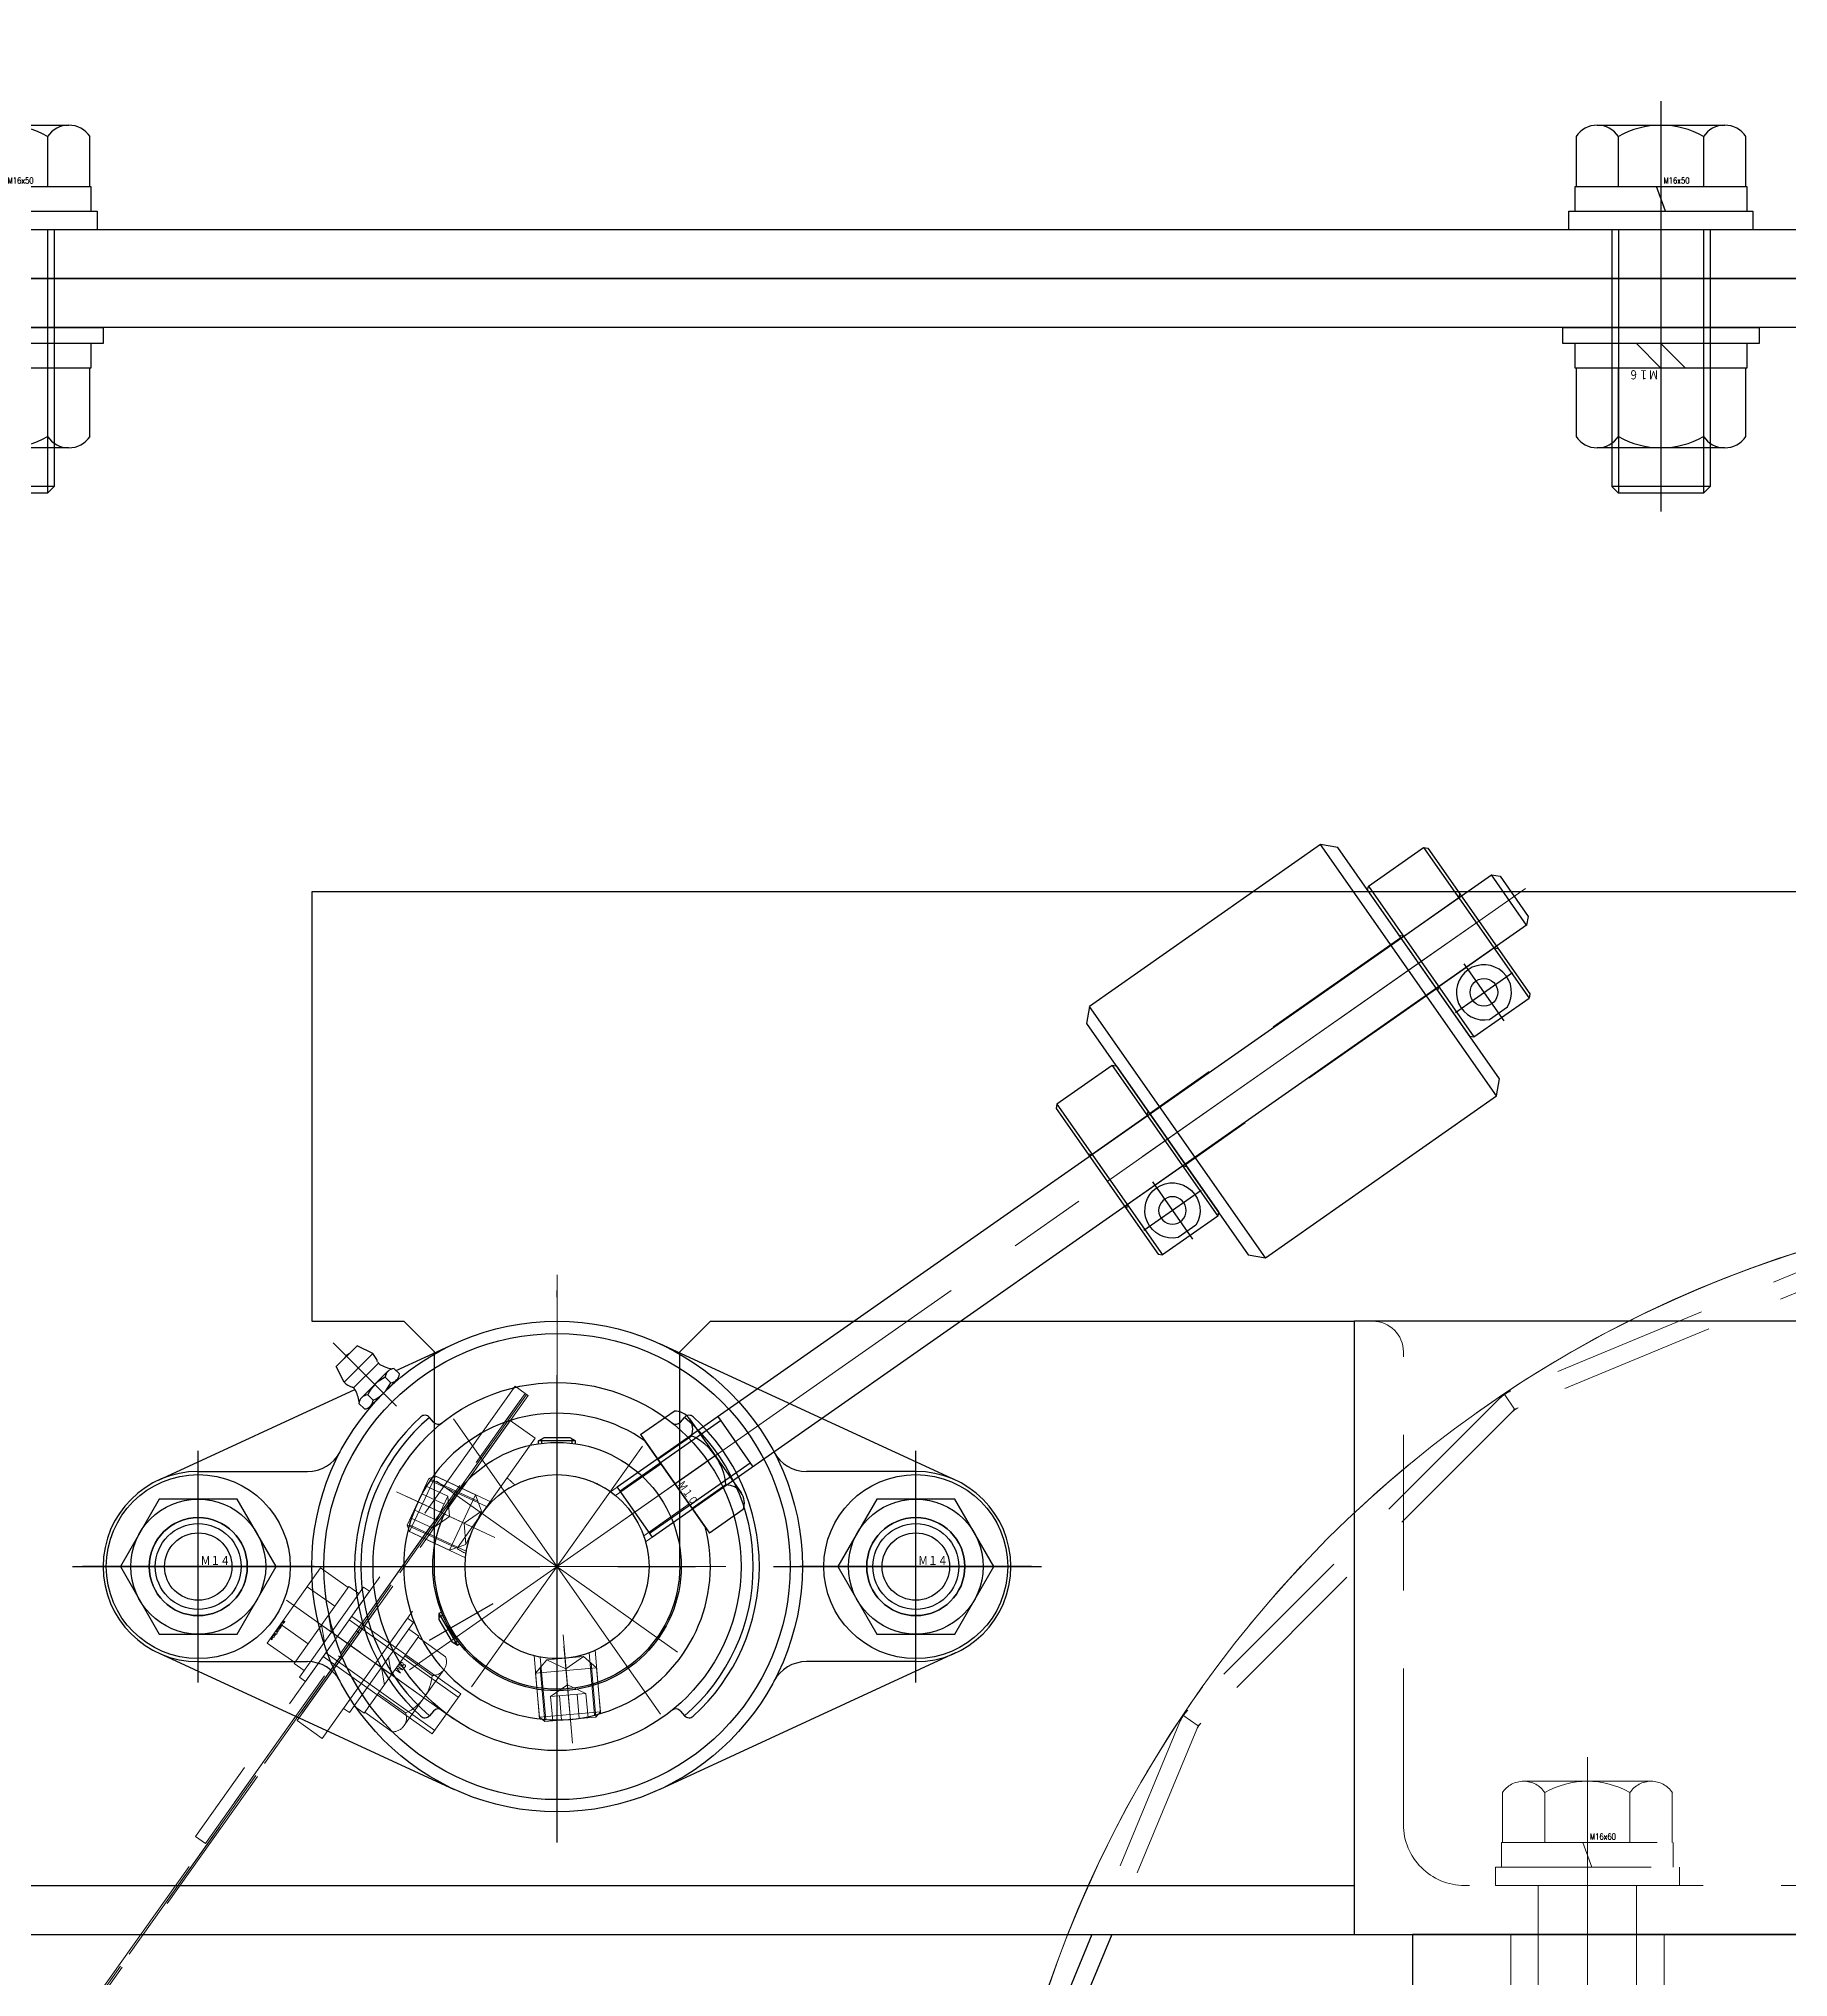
# Model space of a CAD drawing. Header units: millimetres. Extents: x -8731 to 85711, y -14522 to 31379.
# Drawn here: x 5296.1 to 5581.4, y 21814 to 22130 of the extents above; entities that cross this region are included whole.
import ezdxf

# ---------------------------------------------------------------- set-up
doc = ezdxf.new("R2010")
doc.units = ezdxf.units.MM
doc.header["$LTSCALE"] = 4
for name, pattern in [('CENTER2', [28.575, 19.05, -3.175, 3.175, -3.175]), ('HIDDEN', [9.525, 6.35, -3.175]), ('PHANTOM2', [31.75, 15.875, -3.175, 3.175, -3.175, 3.175, -3.175])]:
    doc.linetypes.add(name, pattern=pattern)
for name, color, linetype, lineweight in [('04_HIDDEN', 2, 'HIDDEN', 13), ('05_CENTER', 4, 'CENTER2', 13), ('06_PHANTOM', 2, 'PHANTOM2', 13)]:
    doc.layers.add(name, color=color, linetype=linetype, lineweight=lineweight)
doc.layers.add('10_DRAFT', color=8, linetype='Continuous', lineweight=0, plot=False)
doc.styles.add('KANJI0', font='txt.shx', dxfattribs={"width": 0.9, "height": 30, "bigfont": 'bigfont'})
doc.styles.add('KSS_TXT', font='txt.shx', dxfattribs={"bigfont": 'extfont2.shx'})
doc.styles.add('KSS_TXT_L', font='txt.shx', dxfattribs={"height": 9, "bigfont": 'extfont2.shx'})

# ---------------------------------------------------------------- blocks, each defined once
blk = doc.blocks.new('M14Nv_1_1_1')
at = {"color": 0, "linetype": 'CENTER2'}
for p, q in [((0, -18.89), (0, 18.89)), ((18.89, 0), (-18.89, 0))]:
    blk.add_line(p, q, dxfattribs=at)
at = {"color": 0}
for p, q in [((-6.35, 11), (-12.7, 0)), ((6.35, 11), (-6.35, 11)), ((12.7, 0), (6.35, 11)), ((-12.7, 0), (-6.35, -11)), ((6.35, -11), (12.7, 0)), ((-6.35, -11), (6.35, -11))]:
    blk.add_line(p, q, dxfattribs=at)
for radius in [15, 11, 7, 5.5]:
    blk.add_circle((0, 0), radius, dxfattribs=at)
at = {"layer": '10_DRAFT', "ltscale": 3, "style": 'KANJI0', "width": 0.82}
blk.add_text('Ｍ１４', height=1.5, dxfattribs=at).set_placement((0.39, 0.1))
blk = doc.blocks.new('MUCAFL206a_1_1')
at = {"color": 0, "linetype": 'CENTER2'}
for p, q in [((0, -45), (0, 45)), ((-26.16, 26.16), (-36.49, 36.49)), ((-58.5, -13), (-58.5, 13)), ((58.5, -13), (58.5, 13)), ((-79, 0), (79, 0)), ((-20.78, -12), (-10.39, -6))]:
    blk.add_line(p, q, dxfattribs=at)
at = {"color": 0}
for p, q in [((-35.99, 32.6), (-32.6, 35.99)), ((-30.05, 34.72), (-32.6, 35.99)), ((-26.23, 31.95), (-16.75, 36.32)), ((64.99, 14.08), (16.75, 36.32)), ((-34.72, 30.05), (-35.99, 32.6)), ((-34.72, 30.05), (-30.05, 34.72)), ((-29.17, 33.13), (-33.13, 29.17)), ((-31.84, 27.56), (-27.56, 31.84)), ((-26.58, 32.29), (-25.69, 31.4)), ((-64.99, 14.08), (-32.94, 28.86)), ((-26.14, 30.43), (-30.43, 26.14)), ((-28.01, 30.87), (-27.12, 29.98)), ((-31.4, 25.69), (-32.29, 26.58)), ((-30.87, 28.01), (-29.98, 27.12)), ((-20.14, 23.55), (-20.79, 24.31)), ((20.14, 23.55), (20.79, 24.31)), ((-3, 20.5), (-2.13, 21)), ((-3, 20.03), (-3, 20.5)), ((3, 20.5), (-3, 20.5)), ((-2.45, 20.1), (-2.45, 20.82)), ((2.13, 21), (-2.13, 21)), ((3, 20.5), (2.13, 21)), ((2.45, 20.1), (2.45, 20.82)), ((3, 20.03), (3, 20.5)), ((-58.5, 15.5), (-40.67, 15.5)), ((58.5, 15.5), (40.67, 15.5)), ((-18.84, -7.42), (-19.25, -7.65)), ((-19.25, -7.65), (-19.25, -8.65)), ((-19.25, -7.65), (-16.25, -12.85)), ((-18.63, -7.93), (-19.25, -8.29)), ((-19.25, -8.65), (-17.12, -12.35)), ((-16.25, -12.85), (-17.12, -12.35)), ((-16.18, -12.17), (-16.8, -12.53)), ((-15.84, -12.61), (-16.25, -12.85)), ((-64.99, -14.08), (-16.75, -36.32)), ((-58.5, -15.5), (-40.67, -15.5)), ((64.99, -14.08), (16.75, -36.32)), ((58.5, -15.5), (40.67, -15.5)), ((-20.14, -23.55), (-20.79, -24.31)), ((20.14, -23.55), (20.79, -24.31))]:
    blk.add_line(p, q, dxfattribs=at)
for centre, radius in [((0, 0), 40), ((0, 0), 38), ((0, 0), 30), ((0, 0), 20.25), ((0, 0), 15), ((-58.5, 0), 8), ((58.5, 0), 8)]:
    blk.add_circle(centre, radius, dxfattribs=at)
for centre, radius, start, end in [((-33.24, 33.24), 1.59, 114.555, 155.445), ((-32.39, 32.39), 3.3, 17.9467, 45), ((-28.48, 33.65), 0.8, 197.9467, 240.2157), ((-25.9, 38.16), 6, 240.2157, 260.6802), ((-26.45, 30.74), 1.56, 94.7398, 175.2602), ((-32.39, 32.39), 3.3, 225, 252.0533), ((-33.65, 28.48), 0.8, 29.7843, 72.0533), ((-38.16, 25.9), 6, 9.3198, 29.7843), ((-25.67, 25.67), 5.7, 114.2291, 155.7709), ((-32.31, 32.31), 5.7, 294.2291, 335.7709), ((-27.25, 31.53), 1.56, 274.7398, 355.2602), ((-30.74, 26.45), 1.56, 94.7398, 175.2602), ((-31.53, 27.25), 1.56, 274.7398, 355.2602), ((0, 0), 33, 132.3324, 227.6676), ((0, 0), 32, 130.5416, 229.4584), ((-21.55, 23.66), 1, 40.5416, 132.3324), ((-19.38, 24.2), 1, 220.5416, 308.693), ((19.38, 24.2), 1, 231.307, 319.4584), ((21.55, 23.66), 1, 47.6676, 139.4584), ((0, 0), 32, 310.5416, 49.4584), ((0, 0), 33, 312.3324, 47.6676), ((-40.67, 21.5), 6, 270, 332.1349), ((40.67, 21.5), 6, 207.8651, 270), ((-58.5, 0), 15.5, 90, 270), ((58.5, 0), 15.5, 270, 90), ((-40.67, -21.5), 6, 27.8651, 90), ((40.67, -21.5), 6, 90, 152.1349), ((-21.55, -23.66), 1, 227.6676, 319.4584), ((-19.38, -24.2), 1, 51.307, 139.4584), ((19.38, -24.2), 1, 40.5416, 128.693), ((21.55, -23.66), 1, 220.5416, 312.3324)]:
    blk.add_arc(centre, radius, start, end, dxfattribs=at)
blk = doc.blocks.new('M10Nu_1_1_1')
at = {"color": 0}
for p, q in [((-9.8, 0), (-9.8, 6.69)), ((-7.35, 8), (7.35, 8)), ((-4.9, 0), (-4.9, 6.69)), ((4.9, 6.69), (4.9, 0)), ((9.8, 6.69), (9.8, 0)), ((-9.8, 0), (9.8, 0))]:
    blk.add_line(p, q, dxfattribs=at)
at = {"color": 0, "linetype": 'CENTER2'}
blk.add_line((0, 8), (0, 0), dxfattribs=at)
at = {"color": 0}
for centre, radius, start, end in [((-7.35, 5.06), 2.94, 33.626, 146.374), ((0, -1.8), 9.8, 60, 120), ((7.35, 5.06), 2.94, 33.626, 146.374)]:
    blk.add_arc(centre, radius, start, end, dxfattribs=at)
at = {"layer": '10_DRAFT', "style": 'KANJI0', "width": 0.82}
blk.add_text('Ｍ１０', height=1.25, dxfattribs=at).set_placement((0.26, 0.12))
blk = doc.blocks.new('A$C20721D5E_1_1_1')
at = {"color": 0}
blk.add_line((-174, 5), (-174, -5), dxfattribs=at)
at = {"color": 0, "linetype": 'HIDDEN'}
for p, q in [((-20, -5), (-20, 5)), ((0, 4.19), (-20, 4.19)), ((0, -4.19), (-20, -4.19))]:
    blk.add_line(p, q, dxfattribs=at)
at = {"color": 0}
blk.add_lwpolyline([(0, -5), (-174, -5), (-175, -4), (-175, 4), (-174, 5), (0, 5)], close=True, dxfattribs=at)
at = {"layer": '05_CENTER'}
blk.add_line((-177.27, 0), (2.62, 0), dxfattribs=at)
blk = doc.blocks.new('A$C61520A35_1_1_1')
at = {"color": 0}
blk.add_line((-23.5, 8.53), (-23.5, -8.53), dxfattribs=at)
blk.add_circle((0, 0), 15, dxfattribs=at)
blk.add_arc((0, 0), 25, 199.9484, 160.0516, dxfattribs=at)
at = {"layer": '04_HIDDEN'}
for p, q in [((7.92, 23.71), (2.74, 14.75)), ((8.87, 23.37), (3.76, 14.52)), ((15.8, 19.37), (10.69, 10.52)), ((16.58, 18.71), (11.4, 9.75)), ((-23.5, 5), (-14.14, 5)), ((-23.5, 4), (-14.46, 4)), ((-23.5, -4), (-14.46, -4)), ((-23.5, -5), (-14.14, -5)), ((15.8, -19.37), (10.69, -10.52)), ((16.58, -18.71), (11.4, -9.75)), ((7.92, -23.71), (2.74, -14.75)), ((8.87, -23.37), (3.76, -14.52))]:
    blk.add_line(p, q, dxfattribs=at)
at = {"layer": '05_CENTER'}
for p, q in [((0, 29.39), (0, -29.39)), ((5.59, 9.69), (14.44, 25.01)), ((-29.39, 0), (29.39, 0)), ((5.59, -9.69), (14.44, -25.01))]:
    blk.add_line(p, q, dxfattribs=at)
blk = doc.blocks.new('SCS10-12a_1_1_1')
at = {"color": 0}
for p, q in [((0, 14.5), (0.5, 15)), ((0, 14.5), (0, -14.5)), ((0.5, 15), (0.5, -15)), ((0.5, 15), (11.5, 15)), ((11.5, 15), (11.5, -15)), ((11.5, 15), (12, 14.5)), ((12, 14.5), (12, -14.5)), ((0, -14.5), (0.5, -15)), ((0.5, -15), (11.5, -15)), ((4.24, -14.14), (7.76, -14.14)), ((12, -14.5), (11.5, -15))]:
    blk.add_line(p, q, dxfattribs=at)
at = {"color": 0, "linetype": 'HIDDEN'}
for p, q in [((0.5, 5), (0, 5.5)), ((0.5, 5), (11.5, 5)), ((12, 5.5), (11.5, 5)), ((0, -5.5), (0.5, -5)), ((0.5, -5), (11.5, -5)), ((11.5, -5), (12, -5.5))]:
    blk.add_line(p, q, dxfattribs=at)
at = {"color": 0, "linetype": 'CENTER2'}
for p, q in [((6, -4.31), (6, -15.69)), ((0.31, -10), (11.69, -10))]:
    blk.add_line(p, q, dxfattribs=at)
at = {"color": 0}
blk.add_circle((6, -10), 2.25, dxfattribs=at)
blk.add_arc((6, -10), 4.5, 293.0044, 246.9956, dxfattribs=at)
at = {"layer": '10_DRAFT'}
blk.add_line((0, 0), (12, 0), dxfattribs=at)
blk = doc.blocks.new('A$C21C31411_1_1_1')
at = {"color": 0}
for p, q in [((-48, 25), (-48, -25)), ((-2, 25), (-2, -25))]:
    blk.add_line(p, q, dxfattribs=at)
blk.add_lwpolyline([(-48, -25), (-2, -25), (0, -23), (0, 23), (-2, 25), (-48, 25), (-50, 23), (-50, -23)], close=True, dxfattribs=at)
at = {"layer": '04_HIDDEN'}
for p, q in [((-50, 5.1), (0, 5.1)), ((-50, -5.1), (0, -5.1))]:
    blk.add_line(p, q, dxfattribs=at)
at = {"layer": '10_DRAFT'}
blk.add_line((-50, 0), (0, 0), dxfattribs=at)
blk = doc.blocks.new('MSSU10-12a_1_1_1')
at = {"color": 0}
for p, q in [((-10, 4.19), (-9.19, 5)), ((-10, 4.19), (-10, -4.19)), ((-10, 4.19), (-1.19, 4.19)), ((-9.19, 5), (-2, 5)), ((-9.19, 5), (-9.19, -5)), ((0, 3), (-2, 5)), ((-2, 5), (-2, -5)), ((0, -3), (0, 3)), ((0, -3), (-2, -5)), ((-10, -4.19), (-1.19, -4.19)), ((-10, -4.19), (-9.19, -5)), ((-9.19, -5), (-2, -5))]:
    blk.add_line(p, q, dxfattribs=at)
at = {"layer": '04_HIDDEN', "color": 0}
for p, q in [((-6, 2.89), (-10, 2.89)), ((-10, 1.44), (-6, 1.44)), ((-6, 2.89), (-6, -2.89)), ((-4.33, 0), (-6, 2.89)), ((-4.33, 0), (-6, -2.89)), ((0, 3), (-1.73, 0)), ((0, -3), (-1.73, 0)), ((-10, -1.44), (-6, -1.44)), ((-10, -2.89), (-6, -2.89))]:
    blk.add_line(p, q, dxfattribs=at)
at = {"layer": '05_CENTER', "color": 0}
blk.add_line((2, 0), (-12, 0), dxfattribs=at)
blk = doc.blocks.new('A$C11F7754A_1_1_1')
for name, p in [('A$C61520A35_1_1_1', (0, 0)), ('A$C21C31411_1_1_1', (-121.5, 0)), ('A$C20721D5E_1_1_1', (-15.5, 0))]:
    blk.add_blockref(name, p)
at = {"color": 4, "rotation": 180}
blk.add_blockref('SCS10-12a_1_1_1', (-171.5, 0), dxfattribs=at)
at = {"color": 4, "xscale": -1, "rotation": 180}
blk.add_blockref('SCS10-12a_1_1_1', (-121.5, 0), dxfattribs=at)
at = {"rotation": 90}
blk.add_blockref('M10Nu_1_1_1', (-23.5, 0), dxfattribs=at)
at = {"layer": '04_HIDDEN', "color": 4, "rotation": 240.0000000000091}
blk.add_blockref('MSSU10-12a_1_1_1', (7.5, 12.99), dxfattribs=at)
at = {"layer": '04_HIDDEN', "color": 4, "xscale": -1, "rotation": 300.0000000000032}
blk.add_blockref('MSSU10-12a_1_1_1', (7.5, -12.99), dxfattribs=at)
blk = doc.blocks.new('A$C32DA1F60_1_1_1')
at = {"color": 0}
blk.add_lwpolyline([(-0.3, -50), (0, -50), (0, 100), (-0.3, 100)], close=True, dxfattribs=at)
at = {"layer": '10_DRAFT'}
for p, q in [((0, 2.5), (-0.3, 2.5)), ((0, 0), (-0.3, 0)), ((0, -2.5), (-0.3, -2.5))]:
    blk.add_line(p, q, dxfattribs=at)
blk = doc.blocks.new('A$C35C9035B_1_1_1')
at = {"color": 0}
blk.add_lwpolyline([(2, 40), (0, 40), (0, -50), (2, -50)], close=True, dxfattribs=at)
at = {"layer": '05_CENTER'}
blk.add_line((-2.58, 0), (4.67, 0), dxfattribs=at)
blk = doc.blocks.new('A$C186E791B_1_1_1')
at = {"color": 0}
blk.add_lwpolyline([(15, -15), (20, -15), (20, 45), (15, 45)], close=True, dxfattribs=at)
blk.add_circle((0, 0), 15, dxfattribs=at)
at = {"color": 3}
for start, end in [(90, 103.5552), (256.4279, 270)]:
    blk.add_arc((15, 0), 7.04, start, end, dxfattribs=at)
at = {"layer": '05_CENTER'}
for p, q in [((24.07, 30), (10.92, 30)), ((0, -24.07), (0, 24.07)), ((24.07, 0), (-24.07, 0))]:
    blk.add_line(p, q, dxfattribs=at)
blk = doc.blocks.new('A$C1E9F6952_1_1')
at = {"color": 0}
blk.add_lwpolyline([(0.3, -50), (0, -50), (0, 70), (0.3, 70)], close=True, dxfattribs=at)
at = {"layer": '10_DRAFT'}
for p, q in [((0, 2.5), (0.3, 2.5)), ((0, 0), (0.3, 0)), ((0, -2.5), (0.3, -2.5))]:
    blk.add_line(p, q, dxfattribs=at)
blk = doc.blocks.new('A$C46CB4146_1_1_1')
at = {"color": 0, "linetype": 'CENTER2'}
blk.add_line((0, -23.3), (0, 10.2), dxfattribs=at)
at = {"color": 0}
for p, q in [((-7.51, 8.7), (7.51, 8.7)), ((-7.51, 3.2), (-7.51, 8.7)), ((-3.75, 3.2), (-3.75, 8.7)), ((3.75, 3.2), (3.75, 8.7)), ((7.51, 3.2), (7.51, 8.7)), ((-7.7, 3.2), (-7.7, 1.2)), ((7.7, 3.2), (-7.7, 3.2)), ((0, 1.2), (-2, 3.2)), ((0, 3.2), (2, 1.2)), ((7.7, 1.2), (7.7, 3.2)), ((-9, 1.2), (9, 1.2)), ((-9, 1.2), (-9, 0)), ((9, 0), (9, 1.2)), ((-9, 0), (9, 0))]:
    blk.add_line(p, q, dxfattribs=at)
at = {"color": 0, "linetype": 'HIDDEN'}
for p, q in [((-4, -21.8), (-4, 0)), ((-3.32, -21.8), (-3.32, 0)), ((3.32, -21.8), (3.32, 0)), ((4, -21.8), (4, 0)), ((-4, -21.8), (4, -21.8))]:
    blk.add_line(p, q, dxfattribs=at)
at = {"layer": '10_DRAFT', "style": 'KSS_TXT_L'}
blk.add_text('BT-M8x25L,SW,PW', height=0.3, dxfattribs=at).set_placement((2.97, 8.36))
blk = doc.blocks.new('M8Nza_1_1_1')
at = {"color": 0}
for p, q in [((5.62, 9.7), (-5.63, 9.7)), ((-7.5, 8.69), (-7.5, 3.2)), ((-3.75, 3.2), (-3.75, 8.69)), ((3.75, 8.69), (3.75, 3.2)), ((7.5, 3.2), (7.5, 8.69)), ((-7.7, 3.2), (7.7, 3.2)), ((-7.7, 3.2), (-7.7, 1.2)), ((0, 1.2), (-2, 3.2)), ((0, 3.2), (2, 1.2)), ((7.7, 3.2), (7.7, 1.2))]:
    blk.add_line(p, q, dxfattribs=at)
at = {"color": 0, "linetype": 'CENTER2'}
blk.add_line((0, 9.7), (0, 0), dxfattribs=at)
at = {"color": 0}
blk.add_lwpolyline([(-9, 1.2), (9, 1.2), (9, 0), (-9, 0)], close=True, dxfattribs=at)
for centre, radius, start, end in [((-5.63, 7.45), 2.25, 33.626, 146.374), ((0, 2.2), 7.5, 60, 120), ((5.62, 7.45), 2.25, 33.626, 146.374)]:
    blk.add_arc(centre, radius, start, end, dxfattribs=at)
at = {"layer": '10_DRAFT', "style": 'KSS_TXT'}
blk.add_text('M8', height=1, dxfattribs=at).set_placement((0.87, 3.27))
blk = doc.blocks.new('A$C65AA1DB4_1_1')
at = {"xscale": -1}
for name, p, rotation in [('A$C32DA1F60_1_1_1', (20, 30), 1.207194344488016e-09), ('A$C46CB4146_1_1_1', (22.6, 30), 270), ('M8Nza_1_1_1', (15, 30), 90)]:
    blk.add_blockref(name, p, dxfattribs=dict(at, rotation=rotation))
at = {"rotation": 1.207194344488016e-09}
for name, p in [('A$C1E9F6952_1_1', (20.3, 30)), ('A$C35C9035B_1_1_1', (20.6, 30))]:
    blk.add_blockref(name, p, dxfattribs=at)
blk.add_blockref('A$C186E791B_1_1_1', (0, 0))
blk = doc.blocks.new('A$C6DCD7F69_1_1_1')
at = {"color": 0}
for radius in [105, 99.95, 20, 17.5]:
    blk.add_circle((0, 0), radius, dxfattribs=at)
at = {"layer": '05_CENTER'}
for p, q in [((0, 113.74), (0, -113.74)), ((113.74, 0), (-113.74, 0))]:
    blk.add_line(p, q, dxfattribs=at)
blk = doc.blocks.new('A$C7EF059D2_1_1')
at = {"layer": '04_HIDDEN', "rotation": 333.8546569895396}
blk.add_blockref('A$C6DCD7F69_1_1_1', (260.03, 162.2), dxfattribs=at)
blk = doc.blocks.new('MUCP212a_1_1_1')
at = {"color": 0}
for p, q in [((-2.4, 146.5), (-3.3, 143.8)), ((-2.4, 146.5), (2.4, 146.5)), ((2.4, 146.5), (3.3, 143.8)), ((-3.3, 143.8), (3.3, 143.8)), ((-3.5, 140), (-4.04, 139.69)), ((-4.04, 138.31), (-4.04, 139.69)), ((-3.03, 140), (-3.5, 140)), ((0, 140), (-3.03, 140)), ((-2.02, 139.69), (-2.02, 138.31)), ((3.03, 140), (0, 140)), ((2.02, 139.69), (2.02, 138.31)), ((3.5, 140), (3.03, 140)), ((3.5, 140), (4.04, 139.69)), ((4.04, 139.69), (4.04, 138.31)), ((-3.5, 138), (-4.04, 138.31)), ((-3.5, 138), (-3.03, 138)), ((-3.18, 138), (-3.18, 137.93)), ((-3.03, 138), (0, 138)), ((0, 138), (3.03, 138)), ((3.03, 138), (3.5, 138)), ((3.17, 138), (3.17, 137.93)), ((3.5, 138), (4.04, 138.31)), ((-3.61, 109.8), (-5, 109)), ((5, 109), (-5, 109)), ((-5, 107.97), (-5, 109)), ((3.61, 109.8), (-3.61, 109.8)), ((3.61, 109.8), (5, 109)), ((5, 107.97), (5, 109)), ((-68.19, 70.86), (-68.98, 20)), ((68.98, 20), (68.19, 70.86)), ((-35.56, 55.04), (-36.45, 54.53)), ((-36.45, 54.53), (-31.45, 45.87)), ((-36.45, 52.93), (-36.45, 54.53)), ((-36.45, 52.93), (-32.83, 46.67)), ((-32.83, 46.67), (-31.45, 45.87)), ((-30.56, 46.38), (-31.45, 45.87)), ((-120.5, 0), (-120.5, 20)), ((-50.5, 20), (-120.5, 20)), ((-50.5, 0), (-50.5, 20)), ((50.5, 20), (120.5, 20)), ((50.5, 0), (50.5, 20)), ((120.5, 0), (120.5, 20)), ((-120.5, 0), (120.5, 0))]:
    blk.add_line(p, q, dxfattribs=at)
for radius in [58, 53.19, 38.5, 30]:
    blk.add_circle((0, 69.8), radius, dxfattribs=at)
for centre, radius, start, end in [((0, 145.21), 1.59, 54.1961, 125.8039), ((0, 143.8), 3.3, 180, 207.487), ((-3.64, 141.91), 0.8, 348.6534, 27.487), ((3.64, 141.91), 0.8, 152.513, 191.3466), ((0, 143.8), 3.3, 332.513, 0), ((-8.74, 142.93), 6, 330.761, 348.6534), ((8.74, 142.93), 6, 191.3466, 209.239), ((0, 69.8), 68.2, 0.8929, 179.1071)]:
    blk.add_arc(centre, radius, start, end, dxfattribs=at)
for points, weights in [([(-3.03, 140), (-3.5, 140), (-4.04, 139.69)], [1, 1.07194812406, 1.06657306684]), ([(-2.02, 139.69), (-2.56, 140), (-3.03, 140)], [1.06657306684, 1.07194812406, 1]), ([(0, 140), (-0.94, 140), (-2.02, 139.69)], [1, 1.07194812406, 1.06657306684]), ([(2.02, 139.69), (0.94, 140), (0, 140)], [1.06657306684, 1.07194812406, 1]), ([(3.03, 140), (2.56, 140), (2.02, 139.69)], [1, 1.07194812406, 1.06657306684]), ([(4.04, 139.69), (3.5, 140), (3.03, 140)], [1.06657306684, 1.07194812406, 1]), ([(-4.04, 138.31), (-3.5, 138), (-3.03, 138)], [1.06657306684, 1.07194812406, 1]), ([(-3.03, 138), (-2.56, 138), (-2.02, 138.31)], [1, 1.07194812406, 1.06657306684]), ([(-2.02, 138.31), (-0.94, 138), (0, 138)], [1.06657306684, 1.07194812406, 1]), ([(0, 138), (0.94, 138), (2.02, 138.31)], [1, 1.07194812406, 1.06657306684]), ([(2.02, 138.31), (2.56, 138), (3.03, 138)], [1.06657306684, 1.07194812406, 1]), ([(3.03, 138), (3.5, 138), (4.04, 138.31)], [1, 1.07194812406, 1.06657306684])]:
    blk.add_rational_spline(points, weights, degree=2, dxfattribs=at)
at = {"layer": '04_HIDDEN', "color": 0}
for p, q in [((-104.5, 0), (-104.5, 20)), ((-79.5, 0), (-79.5, 20)), ((79.5, 0), (79.5, 20)), ((104.5, 0), (104.5, 20))]:
    blk.add_line(p, q, dxfattribs=at)
at = {"layer": '05_CENTER', "color": 0}
for p, q in [((0, 154.6), (0, 0)), ((76.31, 69.8), (-76.31, 69.8)), ((-37.24, 48.3), (-23.38, 56.3)), ((-92, 27.06), (-92, -7.44)), ((92, 27.06), (92, -7.44))]:
    blk.add_line(p, q, dxfattribs=at)
blk = doc.blocks.new('A$C34463D87_1_1_1')
at = {"color": 0}
for p, q in [((169.54, -69.8), (183.12, -37.02)), ((172.79, -69.8), (185.89, -38.17))]:
    blk.add_line(p, q, dxfattribs=at)
at = {"layer": '04_HIDDEN'}
for p, q in [((155.66, -103.31), (169.54, -69.8)), ((158.44, -104.46), (172.79, -69.8)), ((104.28, -155.01), (155.01, -104.28)), ((106.4, -157.14), (157.14, -106.4)), ((37.02, -183.12), (103.31, -155.66)), ((38.17, -185.89), (104.46, -158.44))]:
    blk.add_line(p, q, dxfattribs=at)
for centre, radius, start, end in [((152.89, -102.16), 3, 315, 337.5), ((152.89, -102.16), 6, 315, 337.5), ((102.16, -152.89), 3, 292.5, 315), ((102.16, -152.89), 6, 292.5, 315)]:
    blk.add_arc(centre, radius, start, end, dxfattribs=at)
at = {"layer": '10_DRAFT'}
for p, q in [((155.44, -103.86), (155.01, -104.28)), ((155.66, -103.31), (155.44, -103.86)), ((157.98, -105.56), (155.44, -103.86)), ((157.14, -106.4), (157.98, -105.56)), ((157.98, -105.56), (158.44, -104.46)), ((103.86, -155.44), (103.31, -155.66)), ((104.28, -155.01), (103.86, -155.44)), ((105.56, -157.98), (103.86, -155.44)), ((104.46, -158.44), (105.56, -157.98)), ((105.56, -157.98), (106.4, -157.14))]:
    blk.add_line(p, q, dxfattribs=at)
blk.add_circle((0, 0), 190, dxfattribs=at)
blk = doc.blocks.new('A$C448B04A9_1_1_1')
at = {"color": 0}
for p, q in [((3, 100), (0, 100)), ((0, 0), (0, 100)), ((8, 18), (8, 95)), ((95, 8), (18, 8)), ((0, 0), (100, 0)), ((100, 3), (100, 0))]:
    blk.add_line(p, q, dxfattribs=at)
for centre, radius, start, end in [((3, 95), 5, 0, 90), ((18, 18), 10, 180, 270), ((95, 3), 5, 0, 90)]:
    blk.add_arc(centre, radius, start, end, dxfattribs=at)
blk = doc.blocks.new('A$C28822FB5_1_1_1')
at = {"color": 0}
for p, q in [((-82, 412), (180, 412)), ((-82, 158), (-82, 412)), ((30, 360), (30, 325)), ((70, 360), (70, 325)), ((30, 325), (25, 320)), ((75, 320), (70, 325)), ((10, 250), (10, 320)), ((10, 320), (25, 320)), ((75, 320), (180, 320)), ((360, 320), (360, 250)), ((432, 320), (432, 158)), ((305.5, 250), (10, 250)), ((360, 250), (314.5, 250)), ((432, 158), (-82, 158))]:
    blk.add_line(p, q, dxfattribs=at)
blk.add_lwpolyline([(-90, 420), (440, 420), (440, 150), (-90, 150)], close=True, dxfattribs=at)
blk.add_lwpolyline([(180, 420), (440, 420), (440, 320), (180, 320)], close=True)
blk.add_lwpolyline([(314.5, 320), (314.5, 158), (305.5, 158), (305.5, 320)])
for centre in [(-8.5, 360), (108.5, 360)]:
    blk.add_circle(centre, 8, dxfattribs=at)
blk.add_arc((50, 360), 20, 0, 180, dxfattribs=at)
at = {"layer": '04_HIDDEN'}
for p, q in [((345, 412), (275, 412)), ((305.5, 250), (314.5, 250))]:
    blk.add_line(p, q, dxfattribs=at)
for points in [[(305.5, 412), (314.5, 412), (314.5, 320)], [(305.5, 320), (305.5, 412)]]:
    blk.add_lwpolyline(points, dxfattribs=at)
at = {"layer": '05_CENTER'}
for p, q in [((218, 429.09), (218, 402.84)), ((266.5, 429.09), (266.5, 402.84)), ((353.5, 429.09), (353.5, 402.84)), ((402, 429.09), (402, 402.84)), ((50, 312.46), (50, 387.51)), ((-71.04, 370), (-100.65, 370)), ((-8.5, 348.12), (-8.5, 371.88)), ((108.5, 348.12), (108.5, 371.88)), ((-20.38, 360), (3.38, 360)), ((77.51, 360), (22.49, 360)), ((120.38, 360), (96.62, 360)), ((-40, 139.04), (-40, 168.65)), ((230, 139.04), (230, 168.65)), ((390, 139.04), (390, 168.65))]:
    blk.add_line(p, q, dxfattribs=at)
at = {"layer": '04_HIDDEN', "xscale": -1, "rotation": 180}
blk.add_blockref('A$C448B04A9_1_1_1', (180, 420), dxfattribs=at)
at = {"layer": '04_HIDDEN', "rotation": 180}
blk.add_blockref('A$C448B04A9_1_1_1', (440, 420), dxfattribs=at)
blk = doc.blocks.new('M16Nza_1_1_1')
at = {"color": 0}
for p, q in [((-10.39, 19.6), (10.39, 19.6)), ((-13.85, 17.74), (-13.85, 6.6)), ((-6.92, 6.6), (-6.92, 17.74)), ((6.93, 17.74), (6.93, 6.6)), ((13.85, 6.6), (13.85, 17.74)), ((-14, 2.6), (-14, 6.6)), ((-14, 6.6), (14, 6.6)), ((-4, 6.6), (0, 2.6)), ((0, 6.6), (4, 2.6)), ((14, 6.6), (14, 2.6))]:
    blk.add_line(p, q, dxfattribs=at)
at = {"color": 0, "linetype": 'CENTER2'}
blk.add_line((0, 0), (0, 19.6), dxfattribs=at)
at = {"color": 0}
blk.add_lwpolyline([(-16, 2.6), (16, 2.6), (16, 0), (-16, 0)], close=True, dxfattribs=at)
for centre, radius, start, end in [((-10.39, 15.44), 4.16, 33.626, 146.374), ((0, 5.75), 13.85, 60, 120), ((10.39, 15.44), 4.16, 33.626, 146.374)]:
    blk.add_arc(centre, radius, start, end, dxfattribs=at)
at = {"layer": '10_DRAFT', "style": 'KANJI0', "width": 0.82}
blk.add_text('Ｍ１６', height=1.714, dxfattribs=at).set_placement((0.41, 6.78))
blk = doc.blocks.new('A$C46B767A8_1_1_1')
at = {"color": 0, "linetype": 'CENTER2'}
blk.add_line((0, 20.91), (0, -46), dxfattribs=at)
at = {"color": 0}
for p, q in [((-10.39, 17), (10.39, 17)), ((-13.85, 15.14), (-13.85, 7)), ((-6.92, 7), (-6.92, 15.14)), ((6.93, 15.14), (6.93, 7)), ((13.85, 7), (13.85, 15.14)), ((-14, 3), (-14, 7)), ((-14, 7), (14, 7)), ((0.73, 3), (-0.73, 7)), ((14, 7), (14, 3)), ((-15, 0), (-15, 3)), ((-15, 3), (15, 3)), ((-15, 0), (15, 0)), ((-8, 0), (-8, -41.92)), ((-6.92, 0), (-6.92, -43)), ((6.92, 0), (6.92, -43)), ((8, 0), (8, -41.92)), ((15, 3), (15, 0)), ((8, -41.92), (-8, -41.92)), ((-8, -41.92), (-6.92, -43)), ((6.92, -43), (-6.92, -43)), ((8, -41.92), (6.92, -43))]:
    blk.add_line(p, q, dxfattribs=at)
for centre, radius, start, end in [((-10.39, 12.84), 4.16, 33.626, 146.374), ((0, 3.15), 13.85, 60, 120), ((10.39, 12.84), 4.16, 33.626, 146.374)]:
    blk.add_arc(centre, radius, start, end, dxfattribs=at)
at = {"layer": '10_DRAFT', "style": 'KANJI0', "width": 0.82}
blk.add_text('M16x50', height=1, dxfattribs=at).set_placement((0.41, 7.48))
blk = doc.blocks.new('A$C5136444F_1_1_1')
at = {"color": 0, "linetype": 'CENTER2'}
blk.add_line((0, 20.91), (0, -56), dxfattribs=at)
at = {"color": 0}
for p, q in [((-10.39, 17), (10.39, 17)), ((-13.85, 15.14), (-13.85, 7)), ((-6.92, 7), (-6.92, 15.14)), ((6.92, 15.14), (6.92, 7)), ((13.85, 7), (13.85, 15.14)), ((-14, 3), (-14, 7)), ((-14, 7), (14, 7)), ((0.73, 3), (-0.73, 7)), ((14, 7), (14, 3)), ((-15, 0), (-15, 3)), ((-15, 3), (15, 3)), ((-15, 0), (15, 0)), ((-8, 0), (-8, -51.92)), ((8, 0), (8, -51.92)), ((15, 3), (15, 0)), ((8, -17), (-8, -17)), ((-6.92, -17), (-6.92, -53)), ((6.92, -17), (6.92, -53)), ((8, -51.92), (-8, -51.92)), ((-8, -51.92), (-6.92, -53)), ((6.92, -53), (-6.92, -53)), ((8, -51.92), (6.92, -53))]:
    blk.add_line(p, q, dxfattribs=at)
for centre, radius, start, end in [((-10.39, 12.84), 4.16, 33.626, 146.374), ((0, 3.15), 13.85, 60, 120), ((10.39, 12.84), 4.16, 33.626, 146.374)]:
    blk.add_arc(centre, radius, start, end, dxfattribs=at)
at = {"layer": '10_DRAFT', "style": 'KANJI0', "width": 0.82}
blk.add_text('M16x60', height=1, dxfattribs=at).set_placement((0.41, 7.48))
blk = doc.blocks.new('A$C481B17CE_1_1_1')
at = {"layer": '05_CENTER'}
blk.add_line((208, 389.09), (208, 362.84), dxfattribs=at)
blk.add_line((208, 389.09), (208, 362.84), dxfattribs=at)
at = {"xscale": -1}
for name, p in [('A$C34463D87_1_1_1', (300, 449.8)), ('M16Nza_1_1_1', (-50, 118)), ('M16Nza_1_1_1', (220, 118))]:
    blk.add_blockref(name, p, dxfattribs=at)
at = {"color": 4, "xscale": -1}
blk.add_blockref('MUCP212a_1_1_1', (300, 380), dxfattribs=at)
blk.add_blockref('A$C28822FB5_1_1_1', (-10, -40))
at = {"xscale": -1, "rotation": 180}
for p in [(-50, 102), (220, 102)]:
    blk.add_blockref('A$C46B767A8_1_1_1', p, dxfattribs=at)
at = {"layer": '04_HIDDEN', "xscale": -1, "rotation": 180}
blk.add_blockref('A$C5136444F_1_1_1', (208, 372), dxfattribs=at)
blk = doc.blocks.new('A$C2B5B3F11_1_1_1')
at = {"color": 0}
blk.add_line((50, -192), (2550, -192), dxfattribs=at)
blk.add_lwpolyline([(50, -200), (2550, -200), (2550, -100), (50, -100)], close=True, dxfattribs=at)
at = {"layer": '05_CENTER'}
blk.add_line((370, -181.04), (370, -210.65), dxfattribs=at)
blk = doc.blocks.new('A$C630344D5_1_1_1')
at = {"color": 0}
blk.add_lwpolyline([(1160, 150.2), (280, 150.2, -0.037623), (275.52, 150.54), (28.38, 187.87, 1.096072), (6.32, -189.89), (309, -179.82, -0.030069), (312.61, -179.91), (1997.39, -326.79, 0.610481), (2025.81, -281.61), (1921.29, -105.09, -0.309422), (1923.51, -71.27), (2106.95, 162.34, 0.68117), (2034, 286.77), (1164.64, 150.56, -0.038872), (1160, 150.2)], format="xyb", dxfattribs=at)

msp = doc.modelspace()

# ---------------------------------------------------------------- block references
for name, p in [('A$C2B5B3F11_1_1_1', (5190.6226, 22290.939)), ('M14Nv_1_1_1', (5322.1226, 21880.939)), ('M14Nv_1_1_1', (5439.1226, 21880.939))]:
    msp.add_blockref(name, p)
at = {"xscale": -1, "rotation": 180}
msp.add_blockref('A$C481B17CE_1_1_1', (5340.6226, 22200.939), dxfattribs=at)
for name, p, rotation in [('A$C11F7754A_1_1_1', (5380.6226, 21880.939), 215.0000001755775), ('A$C7EF059D2_1_1', (5512.1226, 21440.939), 90)]:
    msp.add_blockref(name, p, dxfattribs=dict(rotation=rotation))
at = {"color": 4}
msp.add_blockref('MUCAFL206a_1_1', (5380.6226, 21880.939), dxfattribs=at)
at = {"layer": '04_HIDDEN', "rotation": 144.6206209229488}
msp.add_blockref('A$C65AA1DB4_1_1', (5380.6226, 21880.939), dxfattribs=at)
at = {"layer": '06_PHANTOM', "color": 6, "xscale": -1, "rotation": 180}
msp.add_blockref('A$C630344D5_1_1_1', (5640.6226, 21751.139), dxfattribs=at)

doc.saveas('drawing.dxf')
